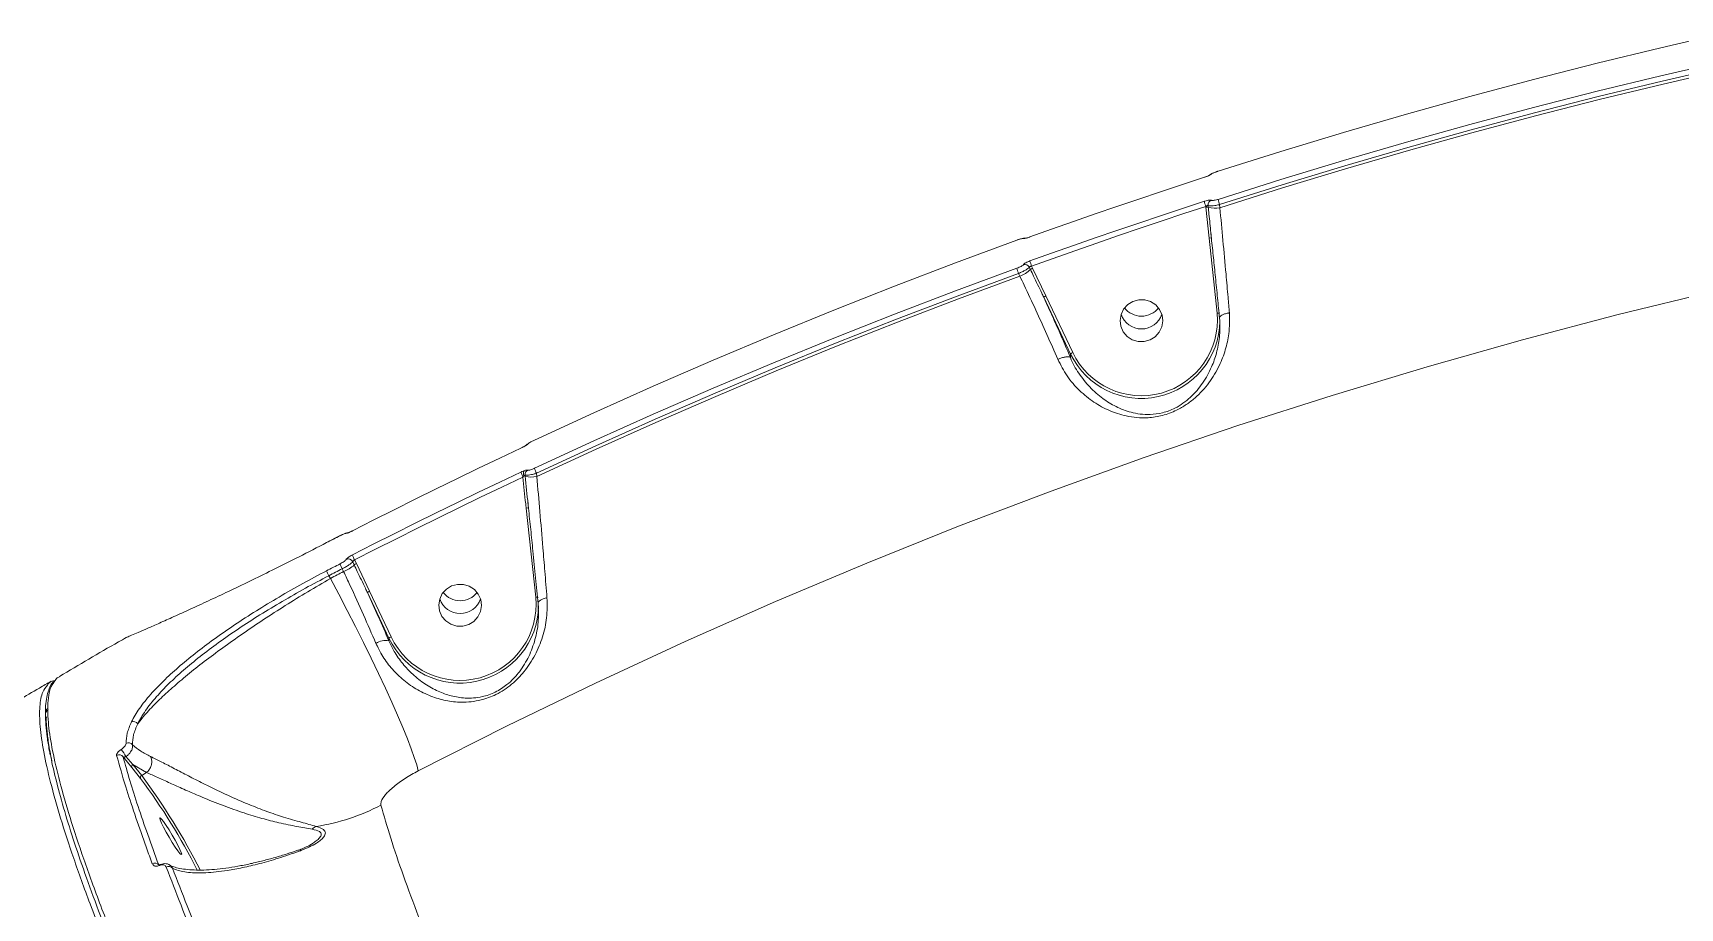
# Model space of a CAD drawing. Header units: millimetres. Extents: x -7151 to 6134, y -5040 to 5562.
# Drawn here: x -1524 to -1177.6, y 655.3 to 839.5 of the extents above; entities that cross this region are included whole.
import ezdxf

# ---------------------------------------------------------------- set-up
doc = ezdxf.new("R2010")
doc.units = ezdxf.units.MM
doc.layers.add('DIKOM_ОБЪЕКТ', color=7, linetype='Continuous')

msp = doc.modelspace()

# ---------------------------------------------------------------- linework, layer by layer
at = {"layer": 'DIKOM_ОБЪЕКТ', "color": 7, "linetype": 'Continuous', "lineweight": 15}
for p, q in [((-1277.668, 809.138), (-1277.673, 809.127)), ((-1277.566, 809.174), (-1277.668, 809.14)), ((-1277.345, 802.844), (-1277.359, 802.977)), ((-1276.683, 796.33), (-1277.345, 802.844)), ((-1276.898, 803.223), (-1276.855, 802.823)), ((-1274.475, 803.379), (-1274.404, 802.718)), ((-1276.301, 797.366), (-1276.224, 796.646)), ((-1274.974, 780.524), (-1276.683, 796.33)), ((-1314.228, 789.692), (-1314.476, 790.218)), ((-1313.996, 790.425), (-1313.781, 789.969)), ((-1313.781, 789.969), (-1310.994, 784.162)), ((-1316.463, 788.307), (-1316.742, 788.899)), ((-1305.816, 771.93), (-1311.448, 783.867)), ((-1310.994, 784.162), (-1305.362, 772.224)), ((-1305.816, 771.165), (-1305.816, 771.93)), ((-1420.769, 752.455), (-1420.713, 752.476)), ((-1420.523, 746.471), (-1420.499, 746.246)), ((-1418.122, 746.826), (-1418.048, 746.141)), ((-1418.269, 720.723), (-1420.301, 739.512)), ((-1462.252, 732.24), (-1462.258, 732.23)), ((-1459.418, 733.705), (-1462.252, 732.24)), ((-1459.418, 733.705), (-1459.423, 733.695)), ((-1456.446, 727.533), (-1456.774, 728.228)), ((-1456.374, 728.606), (-1455.999, 727.81)), ((-1455.999, 727.81), (-1453.219, 722.016)), ((-1461.792, 725.274), (-1461.452, 724.716)), ((-1458.682, 726.149), (-1458.96, 726.738)), ((-1449.143, 712.121), (-1453.672, 721.722)), ((-1453.219, 722.016), (-1448.689, 712.415)), ((-1449.143, 711.573), (-1449.143, 712.121)), ((-1520.899, 696.993), (-1520.894, 697.01)), ((-1503.221, 684.875), (-1505.062, 687.147)), ((-1504.455, 687.208), (-1502.991, 685.51)), ((-1501.375, 682.607), (-1503.221, 684.875)), ((-1500.145, 683.833), (-1502.991, 685.51)), ((-1502.991, 685.51), (-1501.145, 683.241)), ((-1500.145, 683.833), (-1501.145, 683.241)), ((-1500.142, 683.836), (-1500.145, 683.833))]:
    msp.add_line(p, q, dxfattribs=at)
at = {"layer": 'DIKOM_ОБЪЕКТ', "color": 7, "linetype": 'Continuous', "lineweight": 15, "flags": 128}
for points in [[(-1168.194, 839.51), (-1181.66, 836.398), (-1195.089, 833.135), (-1208.479, 829.72), (-1221.828, 826.155), (-1235.135, 822.44), (-1248.399, 818.575), (-1261.616, 814.561), (-1274.786, 810.399)], [(-1274.786, 804.481), (-1261.616, 808.643), (-1248.399, 812.657), (-1235.135, 816.522), (-1221.828, 820.237), (-1208.479, 823.802), (-1195.089, 827.216), (-1181.66, 830.48), (-1168.194, 833.592)], [(-1167.971, 832.466), (-1181.426, 829.357), (-1194.844, 826.096), (-1208.223, 822.684), (-1221.561, 819.122), (-1234.857, 815.41), (-1248.11, 811.548), (-1261.316, 807.538), (-1274.475, 803.379)], [(-1274.404, 802.718), (-1261.219, 806.887), (-1247.986, 810.906), (-1234.707, 814.776), (-1221.385, 818.496), (-1208.019, 822.065), (-1194.614, 825.483), (-1181.169, 828.749), (-1167.687, 831.864)], [(-1277.673, 809.127), (-1282.278, 807.62), (-1286.877, 806.095), (-1291.471, 804.552), (-1296.057, 802.991), (-1300.637, 801.411), (-1305.211, 799.814), (-1309.779, 798.198), (-1314.339, 796.565)], [(-1314.339, 791.517), (-1309.779, 793.151), (-1305.211, 794.766), (-1300.637, 796.364), (-1296.057, 797.943), (-1291.471, 799.504), (-1286.877, 801.047), (-1282.278, 802.572), (-1277.673, 804.079)], [(-1277.359, 802.977), (-1281.961, 801.471), (-1286.557, 799.948), (-1291.146, 798.406), (-1295.729, 796.846), (-1300.305, 795.268), (-1304.875, 793.672), (-1309.439, 792.057), (-1313.996, 790.425)], [(-1317.088, 795.907), (-1329.978, 791.143), (-1342.812, 786.236), (-1355.589, 781.184), (-1368.306, 775.99), (-1380.963, 770.654), (-1393.557, 765.177), (-1406.087, 759.558), (-1418.551, 753.799)], [(-1418.551, 747.881), (-1406.087, 753.64), (-1393.557, 759.258), (-1380.963, 764.736), (-1368.306, 770.072), (-1355.589, 775.266), (-1342.812, 780.318), (-1329.978, 785.225), (-1317.088, 789.989)], [(-1316.742, 788.899), (-1329.622, 784.139), (-1342.445, 779.236), (-1355.212, 774.189), (-1367.918, 768.999), (-1380.564, 763.667), (-1393.148, 758.194), (-1405.668, 752.58), (-1418.122, 746.826)], [(-1418.048, 746.141), (-1405.569, 751.909), (-1393.025, 757.536), (-1380.416, 763.022), (-1367.744, 768.366), (-1355.011, 773.567), (-1342.219, 778.625), (-1329.369, 783.539), (-1316.463, 788.307)], [(-1170.411, 785.174), (-1190.65, 780.217), (-1210.797, 774.905), (-1230.843, 769.24), (-1250.784, 763.223), (-1270.612, 756.857), (-1290.323, 750.143), (-1309.908, 743.084), (-1329.362, 735.682), (-1348.679, 727.939), (-1367.852, 719.857), (-1386.876, 711.44), (-1405.744, 702.69), (-1424.451, 693.609), (-1442.99, 684.202)], [(-1286.558, 780.136), (-1287.072, 781.291), (-1287.896, 782.257), (-1288.963, 782.955), (-1290.186, 783.328), (-1291.467, 783.347), (-1292.701, 783.01), (-1293.789, 782.344), (-1294.642, 781.404), (-1295.192, 780.264), (-1295.393, 779.019), (-1295.23, 777.767), (-1294.716, 776.612), (-1293.892, 775.647), (-1292.825, 774.949), (-1291.601, 774.575), (-1290.321, 774.556), (-1289.086, 774.893), (-1287.999, 775.559), (-1287.145, 776.5), (-1286.596, 777.639), (-1286.394, 778.885), (-1286.558, 780.136)], [(-1421.395, 752.129), (-1425.857, 750.013), (-1430.31, 747.878), (-1434.753, 745.725), (-1439.188, 743.555), (-1443.614, 741.366), (-1448.03, 739.16), (-1452.437, 736.936), (-1456.835, 734.694)], [(-1456.836, 729.646), (-1452.437, 731.888), (-1448.03, 734.112), (-1443.614, 736.318), (-1439.188, 738.507), (-1434.753, 740.677), (-1430.309, 742.83), (-1425.857, 744.965), (-1421.395, 747.082)], [(-1420.963, 746.026), (-1425.421, 743.911), (-1429.87, 741.778), (-1434.31, 739.628), (-1438.741, 737.459), (-1443.163, 735.272), (-1447.576, 733.068), (-1451.98, 730.845), (-1456.374, 728.606)], [(-1459.423, 733.695), (-1459.778, 733.512), (-1460.132, 733.329), (-1460.486, 733.146), (-1460.841, 732.963), (-1461.195, 732.78), (-1461.549, 732.597), (-1461.904, 732.413), (-1462.258, 732.23)], [(-1462.258, 726.311), (-1461.904, 726.495), (-1461.55, 726.678), (-1461.195, 726.862), (-1460.841, 727.045), (-1460.487, 727.228), (-1460.132, 727.411), (-1459.778, 727.594), (-1459.423, 727.777)], [(-1458.96, 726.738), (-1459.314, 726.556), (-1459.668, 726.373), (-1460.022, 726.19), (-1460.377, 726.007), (-1460.731, 725.824), (-1461.084, 725.641), (-1461.438, 725.458), (-1461.792, 725.274)], [(-1461.452, 724.716), (-1461.106, 724.896), (-1460.76, 725.075), (-1460.413, 725.254), (-1460.067, 725.433), (-1459.721, 725.612), (-1459.374, 725.791), (-1459.028, 725.97), (-1458.682, 726.149)], [(-1461.452, 724.716), (-1459.674, 721.36), (-1457.912, 717.971), (-1456.183, 714.581), (-1454.502, 711.219), (-1452.884, 707.917), (-1451.344, 704.705), (-1449.896, 701.612), (-1448.554, 698.667), (-1447.33, 695.895), (-1446.234, 693.323), (-1445.277, 690.974), (-1444.467, 688.87), (-1443.812, 687.029), (-1443.318, 685.468), (-1442.99, 684.202)], [(-1429.843, 720.239), (-1430.357, 721.394), (-1431.181, 722.36), (-1432.248, 723.058), (-1433.472, 723.431), (-1434.752, 723.45), (-1435.987, 723.113), (-1437.074, 722.447), (-1437.928, 721.507), (-1438.477, 720.367), (-1438.679, 719.122), (-1438.515, 717.87), (-1438.001, 716.715), (-1437.177, 715.75), (-1436.11, 715.052), (-1434.887, 714.678), (-1433.606, 714.659), (-1432.372, 714.996), (-1431.284, 715.662), (-1430.431, 716.603), (-1429.881, 717.742), (-1429.68, 718.988), (-1429.843, 720.239)], [(-1417.772, 719.417), (-1417.761, 719.591), (-1417.676, 719.768), (-1417.522, 719.942), (-1417.301, 720.108), (-1417.022, 720.262), (-1416.691, 720.398), (-1416.319, 720.514), (-1415.917, 720.604)], [(-1504.235, 712.339), (-1504.25, 712.334), (-1504.422, 712.256)], [(-1492.724, 666.65), (-1492.818, 667.024), (-1493.092, 667.675), (-1493.524, 668.551), (-1494.079, 669.581), (-1494.712, 670.681), (-1495.371, 671.763), (-1496.004, 672.737), (-1496.559, 673.527), (-1496.991, 674.067), (-1497.265, 674.313), (-1497.359, 674.247), (-1497.265, 673.873), (-1496.991, 673.222), (-1496.559, 672.345), (-1496.004, 671.316), (-1495.371, 670.216), (-1494.712, 669.134), (-1494.079, 668.16), (-1493.524, 667.37), (-1493.092, 666.83), (-1492.818, 666.583), (-1492.724, 666.65)], [(-1497.409, 664.294), (-1497.407, 664.335), (-1497.401, 664.37), (-1497.391, 664.4), (-1497.378, 664.423), (-1497.362, 664.44), (-1497.343, 664.45), (-1497.321, 664.454), (-1497.296, 664.451)]]:
    msp.add_lwpolyline(points, dxfattribs=at)
at = {"layer": 'DIKOM_ОБЪЕКТ', "color": 7, "linetype": 'Continuous', "lineweight": 15}
for centre, radius, start, end in [((-1275.966, 808.871), 0.932, 106.42184, 137.52521), ((-1269.727, 805.742), 8.118, 191.81756, 199.91277), ((-1275.885, 803.325), 1.018, 109.76724, 185.76392), ((-1266.794, 806.139), 8.162, 191.72503, 199.76745), ((-1277.143, 801.834), 1.03, 73.76891, 101.34567), ((-1275.416, 807.757), 5.14, 253.74538, 281.36174), ((-1315.359, 795.317), 0.987, 86.73059, 111.13383), ((-1276.484, 795.607), 0.75, 66.6166, 105.39967), ((-1309.97, 791.647), 7.308, 193.11355, 202.0863), ((-1315.406, 789.77), 1.033, 25.73299, 107.39291), ((-1307.195, 793.165), 7.332, 192.98921, 201.94274), ((-1313.272, 788.648), 1.416, 111.07514, 132.47853), ((-1319, 794.9), 7.063, 291.04758, 312.50283), ((-1310.653, 783.139), 1.079, 108.46698, 137.49389), ((-1290.928, 779.155), 16.012, 205.64752, 4.90389), ((-1290.894, 781.722), 4.518, 198.37775, 341.62225), ((-1290.894, 781.722), 4.518, 198.37661, 341.62339), ((-1290.894, 784.438), 4.538, 218.01296, 321.98704), ((-1274.775, 779.799), 0.752, 66.65533, 105.36475), ((-1290.923, 779.105), 16.531, 205.72418, 359.16659), ((-1305.02, 771.2), 1.08, 108.4913, 137.46957), ((-1419.591, 752.109), 0.94, 113.99303, 137.3639), ((-1415.851, 748.735), 5.785, 196.61022, 207.92033), ((-1419.773, 746.787), 1.103, 148.38449, 207.30807), ((-1420.694, 745.774), 0.511, 67.54493, 96.66123), ((-1419.513, 746.579), 1.016, 116.95889, 186.09164), ((-1419.06, 751.182), 5.141, 253.75083, 281.35907), ((-1412.941, 749.551), 5.854, 196.57302, 207.74013), ((-1420.102, 738.79), 0.749, 66.5903, 105.42597), ((-1457.659, 733.324), 0.992, 93.77175, 118.36329), ((-1454.303, 729.438), 5.383, 197.97879, 210.10476), ((-1461.218, 732.741), 7.063, 291.04758, 312.50283), ((-1457.702, 727.774), 1.033, 26.09832, 114.50284), ((-1451.72, 731.29), 5.373, 197.81335, 209.97517), ((-1455.49, 726.489), 1.416, 111.07514, 132.47853), ((-1457.171, 727.972), 5.351, 198.07709, 210.27486), ((-1452.877, 720.992), 1.079, 108.48275, 137.48871), ((-1434.212, 719.253), 16.011, 205.28032, 5.27081), ((-1434.179, 724.541), 4.537, 218.01126, 321.98874), ((-1418.07, 720.001), 0.749, 66.5903, 105.42597), ((-1434.208, 719.208), 16.531, 205.38476, 359.16929), ((-1434.179, 721.825), 4.518, 198.37816, 341.62184), ((-1434.179, 721.825), 4.518, 198.37702, 341.62298), ((-1449.835, 707.928), 3.71, 79.24605, 123.46207), ((-1448.347, 711.391), 1.08, 108.4913, 137.46957), ((-1520.406, 696.496), 0.979, 120.25707, 180.25317), ((-1520.385, 696.149), 1, 120.56712, 180.40092), ((-1520.406, 696.147), 0.979, 120.25027, 180.41194), ((-1520.385, 696.496), 1, 179.58966, 190.35306), ((-1519.792, 697.599), 1.137, 193.11629, 208.4847), ((-1502.877, 693.507), 1.08, 33.90824, 112.67228), ((-1503.923, 689.078), 1.033, 35.95925, 118.91815), ((-1505.899, 686.586), 1.008, 33.81637, 120.92651), ((-1510.382, 684.306), 6.599, 26.08618, 41.78987), ((-1502.762, 685.068), 0.498, 117.40675, 202.78608), ((-1500.916, 682.8), 0.498, 117.40386, 202.82702), ((-1608.232, 603.192), 133.135, 26.85375, 36.61926), ((-1614.818, 599.189), 141.372, 26.95024, 36.48005), ((-1470.616, 714.203), 42.139, 278.4473, 298.002), ((-1463.6, 670.43), 2.248, 111.54979, 138.48448), ((-1498.378, 663.818), 1, 36.55482, 122.33663), ((-1495.437, 663.082), 1.005, 39.34405, 122.15866)]:
    msp.add_arc(centre, radius, start, end, dxfattribs=at)
for points, knots in [([(-1276.23, 809.766), (-1276.233, 809.762), (-1276.266, 809.726), (-1276.399, 809.637), (-1276.731, 809.476), (-1277.174, 809.296), (-1277.507, 809.183), (-1277.673, 809.127)], [0, 0, 0, 0, 0.0278624, 0.2650448, 0.5077021, 0.7539464, 1, 1, 1, 1]), ([(-1276.562, 809.584), (-1276.562, 809.584), (-1276.563, 809.584), (-1276.617, 809.552), (-1276.748, 809.487), (-1276.991, 809.382), (-1277.282, 809.267), (-1277.491, 809.199), (-1277.566, 809.174)], [0, 0, 0, 0, 0.0610356, 0.1805524, 0.3450783, 0.5670378, 0.8426945, 1, 1, 1, 1]), ([(-1274.782, 810.407), (-1274.816, 810.396), (-1275.065, 810.318), (-1275.538, 810.148), (-1276.096, 809.892), (-1276.386, 809.763), (-1276.546, 809.6), (-1276.562, 809.584)], [0, 0, 0, 0, 0.046527, 0.3405205, 0.6469286, 0.9643589, 1, 1, 1, 1]), ([(-1274.786, 810.399), (-1274.952, 810.343), (-1275.284, 810.231), (-1275.727, 810.053), (-1276.059, 809.894), (-1276.192, 809.805), (-1276.226, 809.77), (-1276.23, 809.766)], [0, 0, 0, 0, 0.2458085, 0.4918586, 0.7343191, 0.9716275, 1, 1, 1, 1]), ([(-1277.673, 804.079), (-1277.635, 804.091), (-1277.436, 804.155), (-1277.08, 804.251), (-1276.67, 804.326), (-1276.358, 804.344), (-1276.272, 804.303), (-1276.23, 804.283)], [0, 0, 0, 0, 0.0557724, 0.2968474, 0.5327537, 0.7662812, 1, 1, 1, 1]), ([(-1276.23, 804.283), (-1276.187, 804.262), (-1276.101, 804.221), (-1275.788, 804.238), (-1275.378, 804.311), (-1275.022, 804.406), (-1274.823, 804.469), (-1274.786, 804.481)], [0, 0, 0, 0, 0.2340648, 0.4680063, 0.7039558, 0.9448577, 1, 1, 1, 1]), ([(-1276.898, 803.223), (-1276.912, 803.227), (-1276.941, 803.237), (-1277.043, 803.194), (-1277.174, 803.116), (-1277.285, 803.036), (-1277.348, 802.986), (-1277.359, 802.977)], [0, 0, 0, 0, 0.2179196, 0.4435061, 0.6836952, 0.9396627, 1, 1, 1, 1]), ([(-1274.475, 803.379), (-1274.537, 803.365), (-1274.872, 803.288), (-1275.471, 803.178), (-1276.16, 803.108), (-1276.683, 803.115), (-1276.826, 803.187), (-1276.898, 803.223)], [0, 0, 0, 0, 0.054768, 0.2944154, 0.5301198, 0.7647001, 1, 1, 1, 1]), ([(-1276.855, 802.823), (-1276.82, 802.496), (-1276.645, 800.864), (-1276.435, 798.687), (-1276.242, 796.835), (-1276.186, 796.295)], [0, 0, 0, 0, 0.1504189, 0.7521286, 1, 1, 1, 1]), ([(-1274.404, 802.718), (-1274.188, 800.429), (-1273.751, 795.786), (-1273.174, 789.423), (-1272.725, 784.338), (-1272.496, 781.676), (-1272.403, 780.59)], [0, 0, 0, 0, 0.3072581, 0.6233174, 0.8463539, 1, 1, 1, 1]), ([(-1315.305, 796.31), (-1315.349, 796.314), (-1315.486, 796.329), (-1315.762, 796.3), (-1316.171, 796.213), (-1316.684, 796.061), (-1316.997, 795.944), (-1317.098, 795.907)], [0, 0, 0, 0, 0.0731499, 0.2252464, 0.5504066, 0.8545307, 1, 1, 1, 1]), ([(-1315.715, 796.238), (-1315.754, 796.246), (-1315.832, 796.261), (-1316.134, 796.205), (-1316.535, 796.096), (-1316.875, 795.983), (-1317.06, 795.917), (-1317.088, 795.907)], [0, 0, 0, 0, 0.2394304, 0.4787023, 0.7179796, 0.9577557, 1, 1, 1, 1]), ([(-1314.339, 796.565), (-1314.367, 796.555), (-1314.553, 796.488), (-1314.894, 796.377), (-1315.295, 796.27), (-1315.597, 796.215), (-1315.676, 796.23), (-1315.715, 796.238)], [0, 0, 0, 0, 0.0425799, 0.2824115, 0.5216076, 0.7607667, 1, 1, 1, 1]), ([(-1314.386, 796.56), (-1314.47, 796.529), (-1314.687, 796.452), (-1314.984, 796.365), (-1315.201, 796.311), (-1315.305, 796.294), (-1315.308, 796.294), (-1315.309, 796.294)], [0, 0, 0, 0, 0.1932596, 0.4982058, 0.7488618, 0.9166221, 1, 1, 1, 1]), ([(-1274.477, 779.481), (-1274.614, 780.884), (-1274.892, 783.704), (-1275.323, 787.97), (-1275.755, 792.183), (-1276.042, 794.921), (-1276.186, 796.295)], [0, 0, 0, 0, 0.2595484, 0.5218427, 0.7598791, 1, 1, 1, 1]), ([(-1317.088, 789.989), (-1316.929, 790.05), (-1316.612, 790.172), (-1316.193, 790.38), (-1315.879, 790.576), (-1315.75, 790.696), (-1315.719, 790.748), (-1315.715, 790.755)], [0, 0, 0, 0, 0.2406085, 0.4814216, 0.7216804, 0.9612237, 1, 1, 1, 1]), ([(-1314.476, 790.218), (-1314.483, 790.207), (-1314.536, 790.123), (-1314.75, 789.924), (-1315.27, 789.59), (-1315.961, 789.228), (-1316.482, 789.008), (-1316.742, 788.899)], [0, 0, 0, 0, 0.0387924, 0.2783653, 0.5186696, 0.7594591, 1, 1, 1, 1]), ([(-1315.715, 790.755), (-1315.711, 790.762), (-1315.68, 790.814), (-1315.551, 790.934), (-1315.236, 791.128), (-1314.816, 791.335), (-1314.498, 791.456), (-1314.339, 791.517)], [0, 0, 0, 0, 0.0386107, 0.2781397, 0.5183838, 0.7592343, 1, 1, 1, 1]), ([(-1313.996, 790.425), (-1314.053, 790.413), (-1314.165, 790.389), (-1314.313, 790.337), (-1314.423, 790.281), (-1314.466, 790.241), (-1314.475, 790.221), (-1314.476, 790.218)], [0, 0, 0, 0, 0.2444121, 0.4859537, 0.7248491, 0.9618869, 1, 1, 1, 1]), ([(-1308.482, 770.815), (-1309.241, 772.547), (-1310.73, 775.947), (-1313.126, 781.216), (-1315.044, 785.329), (-1316.165, 787.681), (-1316.463, 788.307)], [0, 0, 0, 0, 0.3028914, 0.5944625, 0.8920302, 1, 1, 1, 1]), ([(-1311.448, 783.867), (-1311.589, 784.166), (-1312.294, 785.66), (-1313.235, 787.595), (-1314.013, 789.239), (-1314.228, 789.692)], [0, 0, 0, 0, 0.1533162, 0.7665797, 1, 1, 1, 1]), ([(-1311.448, 783.867), (-1310.906, 782.678), (-1309.818, 780.289), (-1307.91, 776.011), (-1306.611, 773.006), (-1305.816, 771.165)], [0, 0, 0, 0, 0.2774694, 0.5573044, 1, 1, 1, 1]), ([(-1272.403, 780.59), (-1272.379, 779.116), (-1272.337, 776.432), (-1273.184, 772.754), (-1274.525, 769.269), (-1276.568, 765.839), (-1279.032, 763.121), (-1281.437, 761.259), (-1283.694, 759.934), (-1286.471, 758.896), (-1289.346, 758.46), (-1291.886, 758.504), (-1294.64, 758.929), (-1297.696, 759.932), (-1300.972, 761.729), (-1303.97, 764.163), (-1306.604, 767.157), (-1307.867, 769.617), (-1308.482, 770.815)], [0, 0, 0, 0, 0.07854959, 0.14305795, 0.20760201, 0.28721538, 0.36654866, 0.40575161, 0.44485112, 0.49744354, 0.54969197, 0.59227091, 0.63493807, 0.70729589, 0.7797304, 0.85448311, 0.92914095, 1, 1, 1, 1]), ([(-1305.816, 771.166), (-1305.816, 771.165), (-1305.458, 769.956), (-1304.022, 767.777), (-1301.808, 764.878), (-1299.147, 762.557), (-1296.265, 760.775), (-1293.61, 759.741), (-1291.179, 759.253), (-1288.98, 759.131), (-1286.447, 759.457), (-1284.022, 760.374), (-1282.1, 761.548), (-1281.078, 762.38), (-1279.598, 763.746), (-1277.881, 765.798), (-1276.162, 768.952), (-1275.033, 772.184), (-1274.4, 775.603), (-1274.322, 778.093), (-1274.477, 779.481), (-1274.477, 779.482)], [0, 0, 0, 0, 0.0000321, 0.0722855, 0.1479195, 0.2257055, 0.298265, 0.3724153, 0.4135329, 0.4555526, 0.5045058, 0.5531036, 0.5886426, 0.6257735, 0.6276722, 0.7057769, 0.7871256, 0.8527639, 0.9195292, 0.9999585, 1, 1, 1, 1]), ([(-1274.477, 779.482), (-1274.464, 779.585), (-1274.438, 779.79), (-1274.047, 780.1), (-1273.446, 780.367), (-1272.892, 780.507), (-1272.536, 780.57), (-1272.449, 780.583), (-1272.403, 780.59)], [0, 0, 0, 0, 0.2316206, 0.4632313, 0.694873, 0.9264733, 0.9610804, 1, 1, 1, 1]), ([(-1305.816, 771.166), (-1305.897, 771.227), (-1306.059, 771.351), (-1306.598, 771.366), (-1307.285, 771.249), (-1307.904, 771.053), (-1308.303, 770.894), (-1308.44, 770.834), (-1308.482, 770.815)], [0, 0, 0, 0, 0.2205121, 0.4409574, 0.6614805, 0.8819797, 0.963593, 1, 1, 1, 1]), ([(-1305.816, 771.165), (-1305.816, 771.165), (-1305.816, 771.165), (-1305.816, 771.165), (-1305.816, 771.166)], [0, 0, 0, 0, 0.6952114, 1, 1, 1, 1]), ([(-1420.713, 752.476), (-1420.775, 752.442), (-1420.989, 752.326), (-1421.226, 752.211), (-1421.395, 752.129)], [0, 0, 0, 0, 0.2878439, 1, 1, 1, 1]), ([(-1420.261, 752.766), (-1420.26, 752.766), (-1420.257, 752.769), (-1420.292, 752.742), (-1420.389, 752.676), (-1420.548, 752.577), (-1420.7, 752.495), (-1420.77, 752.457)], [0, 0, 0, 0, 0.0516332, 0.2121917, 0.4388833, 0.7451231, 1, 1, 1, 1]), ([(-1419.974, 752.967), (-1420.015, 752.927), (-1420.098, 752.847), (-1420.372, 752.667), (-1420.605, 752.536), (-1420.713, 752.476)], [0, 0, 0, 0, 0.3509389, 0.7012962, 1, 1, 1, 1]), ([(-1419.923, 753.044), (-1420.021, 752.981), (-1420.163, 752.89), (-1420.291, 752.729), (-1420.331, 752.679)], [0, 0, 0, 0, 0.6902747, 1, 1, 1, 1]), ([(-1419.803, 753.113), (-1419.805, 753.112), (-1419.908, 753.044), (-1419.941, 753.006), (-1419.974, 752.967)], [0, 0, 0, 0, 0.0178185, 1, 1, 1, 1]), ([(-1418.551, 753.799), (-1418.719, 753.719), (-1419.053, 753.557), (-1419.507, 753.309), (-1419.706, 753.177), (-1419.803, 753.113)], [0, 0, 0, 0, 0.33912198, 0.67870292, 1, 1, 1, 1]), ([(-1421.395, 747.082), (-1421.327, 747.113), (-1421.092, 747.222), (-1420.87, 747.306), (-1420.712, 747.365)], [0, 0, 0, 0, 0.2881409, 1, 1, 1, 1]), ([(-1420.753, 746.281), (-1420.802, 746.224), (-1420.872, 746.144), (-1420.943, 746.053), (-1420.963, 746.026)], [0, 0, 0, 0, 0.7051324, 1, 1, 1, 1]), ([(-1420.301, 739.512), (-1420.332, 739.804), (-1420.561, 741.975), (-1420.776, 744.146), (-1420.963, 746.026)], [0, 0, 0, 0, 0.1343607, 1, 1, 1, 1]), ([(-1420.523, 746.471), (-1420.533, 746.472), (-1420.546, 746.472), (-1420.59, 746.444), (-1420.653, 746.39), (-1420.721, 746.317), (-1420.753, 746.281)], [0, 0, 0, 0, 0.2616295, 0.3209919, 0.6715464, 1, 1, 1, 1]), ([(-1420.712, 747.365), (-1420.605, 747.401), (-1420.372, 747.477), (-1420.097, 747.527), (-1420.015, 747.499), (-1419.974, 747.484)], [0, 0, 0, 0, 0.29876014, 0.64910595, 1, 1, 1, 1]), ([(-1418.122, 746.826), (-1418.206, 746.8), (-1418.558, 746.689), (-1419.162, 746.532), (-1419.82, 746.413), (-1420.317, 746.382), (-1420.454, 746.441), (-1420.523, 746.471)], [0, 0, 0, 0, 0.07489077, 0.31515683, 0.5450897, 0.77145519, 1, 1, 1, 1]), ([(-1420.499, 746.246), (-1420.301, 744.283), (-1420.073, 742.029), (-1419.835, 739.77), (-1419.804, 739.478)], [0, 0, 0, 0, 0.8707673, 1, 1, 1, 1]), ([(-1419.974, 747.484), (-1419.932, 747.47), (-1419.85, 747.441), (-1419.554, 747.496), (-1419.164, 747.619), (-1418.809, 747.762), (-1418.601, 747.858), (-1418.551, 747.881)], [0, 0, 0, 0, 0.2250163, 0.449642, 0.6803529, 0.9238456, 1, 1, 1, 1]), ([(-1418.048, 746.141), (-1417.833, 743.683), (-1417.397, 738.696), (-1416.833, 731.975), (-1416.334, 725.882), (-1416.064, 722.457), (-1415.917, 720.604)], [0, 0, 0, 0, 0.2848618, 0.5777506, 0.7715659, 1, 1, 1, 1]), ([(-1419.961, 740.939), (-1419.956, 740.891), (-1419.916, 740.522), (-1419.877, 740.151), (-1419.844, 739.829)], [0, 0, 0, 0, 0.1318642, 1, 1, 1, 1]), ([(-1417.772, 719.417), (-1417.946, 721.203), (-1418.297, 724.804), (-1418.827, 730.058), (-1419.331, 734.974), (-1419.646, 737.972), (-1419.804, 739.478)], [0, 0, 0, 0, 0.279447, 0.5634168, 0.7807108, 1, 1, 1, 1]), ([(-1456.835, 734.694), (-1456.858, 734.682), (-1457.031, 734.594), (-1457.351, 734.441), (-1457.732, 734.283), (-1458.019, 734.189), (-1458.093, 734.194), (-1458.13, 734.197)], [0, 0, 0, 0, 0.0372364, 0.2778588, 0.5185642, 0.7591957, 1, 1, 1, 1]), ([(-1456.909, 734.668), (-1456.979, 734.632), (-1457.189, 734.525), (-1457.468, 734.403), (-1457.673, 734.325), (-1457.754, 734.301), (-1457.761, 734.301), (-1457.724, 734.306), (-1457.707, 734.308)], [0, 0, 0, 0, 0.1519282, 0.4562989, 0.6729538, 0.8138099, 0.9146051, 1, 1, 1, 1]), ([(-1462.258, 732.23), (-1464.196, 731.231), (-1468.072, 729.234), (-1473.49, 726.525), (-1478.456, 724.092), (-1482.941, 721.94), (-1487.143, 719.962), (-1490.993, 718.185), (-1494.446, 716.62), (-1497.459, 715.276), (-1499.956, 714.179), (-1501.976, 713.303), (-1502.855, 712.926), (-1503.294, 712.738)], [0, 0, 0, 0, 0.1021841, 0.2043689, 0.2924901, 0.3808922, 0.4690149, 0.5574054, 0.6460786, 0.734469, 0.8228819, 0.9115818, 1, 1, 1, 1]), ([(-1457.752, 734.321), (-1457.762, 734.321), (-1457.851, 734.324), (-1458.03, 734.285), (-1458.345, 734.199), (-1458.809, 734.004), (-1459.264, 733.789), (-1459.49, 733.666), (-1459.529, 733.645)], [0, 0, 0, 0, 0.0155462, 0.1335203, 0.3367722, 0.6623751, 0.9412893, 1, 1, 1, 1]), ([(-1458.13, 734.197), (-1458.167, 734.2), (-1458.241, 734.205), (-1458.528, 734.11), (-1458.908, 733.949), (-1459.228, 733.796), (-1459.4, 733.707), (-1459.423, 733.695)], [0, 0, 0, 0, 0.2407634, 0.481301, 0.7221127, 0.9628407, 1, 1, 1, 1]), ([(-1459.423, 727.777), (-1459.274, 727.858), (-1458.974, 728.019), (-1458.579, 728.279), (-1458.284, 728.515), (-1458.163, 728.651), (-1458.134, 728.707), (-1458.131, 728.714)], [0, 0, 0, 0, 0.2404434, 0.4810333, 0.7218661, 0.9628884, 1, 1, 1, 1]), ([(-1456.774, 728.228), (-1456.781, 728.217), (-1456.831, 728.129), (-1457.037, 727.914), (-1457.539, 727.54), (-1458.205, 727.126), (-1458.708, 726.868), (-1458.96, 726.738)], [0, 0, 0, 0, 0.037089, 0.2779594, 0.5187629, 0.759303, 1, 1, 1, 1]), ([(-1458.131, 728.714), (-1458.127, 728.722), (-1458.098, 728.778), (-1457.977, 728.913), (-1457.681, 729.147), (-1457.285, 729.405), (-1456.985, 729.566), (-1456.836, 729.646)], [0, 0, 0, 0, 0.0372522, 0.2782473, 0.5190149, 0.7594929, 1, 1, 1, 1]), ([(-1456.374, 728.606), (-1456.422, 728.574), (-1456.517, 728.511), (-1456.641, 728.407), (-1456.731, 728.312), (-1456.767, 728.255), (-1456.773, 728.232), (-1456.774, 728.228)], [0, 0, 0, 0, 0.2401317, 0.4809805, 0.7222043, 0.9627915, 1, 1, 1, 1]), ([(-1453.672, 721.722), (-1453.814, 722.02), (-1454.519, 723.514), (-1455.458, 725.445), (-1456.234, 727.084), (-1456.446, 727.533)], [0, 0, 0, 0, 0.15366725, 0.7682968, 1, 1, 1, 1]), ([(-1503.294, 694.504), (-1502.784, 695.427), (-1501.766, 697.272), (-1499.431, 700.18), (-1496.655, 703.092), (-1493.516, 705.972), (-1489.945, 708.922), (-1485.968, 711.914), (-1481.656, 714.916), (-1477.07, 717.893), (-1472.263, 720.807), (-1467.308, 723.642), (-1463.939, 725.423), (-1462.258, 726.311)], [0, 0, 0, 0, 0.100971, 0.2019387, 0.2903401, 0.3790233, 0.4674243, 0.5561138, 0.6450899, 0.7337815, 0.8224244, 0.9113542, 1, 1, 1, 1]), ([(-1461.792, 725.274), (-1463.44, 724.405), (-1466.742, 722.665), (-1471.598, 719.892), (-1476.308, 717.04), (-1480.802, 714.127), (-1485.027, 711.188), (-1488.921, 708.257), (-1492.419, 705.366), (-1495.491, 702.542), (-1498.208, 699.686), (-1500.49, 696.83), (-1501.484, 695.017), (-1501.981, 694.11)], [0, 0, 0, 0, 0.088694, 0.1776695, 0.2663584, 0.3550672, 0.4440573, 0.532763, 0.6211395, 0.7098006, 0.7981781, 0.899087, 1, 1, 1, 1]), ([(-1501.981, 694.11), (-1501.372, 694.888), (-1500.156, 696.445), (-1497.613, 699.042), (-1494.719, 701.704), (-1491.562, 704.38), (-1488.028, 707.183), (-1484.144, 710.086), (-1479.97, 713.047), (-1475.561, 716.03), (-1470.963, 718.994), (-1466.243, 721.915), (-1463.047, 723.784), (-1461.452, 724.716)], [0, 0, 0, 0, 0.1033748, 0.2067503, 0.2946083, 0.3827371, 0.470592, 0.5587494, 0.6471816, 0.7353365, 0.8234686, 0.9118707, 1, 1, 1, 1]), ([(-1451.881, 711.024), (-1452.749, 713.018), (-1454.511, 717.064), (-1456.833, 722.181), (-1458.235, 725.19), (-1458.682, 726.149)], [0, 0, 0, 0, 0.3984778, 0.8085138, 1, 1, 1, 1]), ([(-1453.672, 721.722), (-1452.902, 720.029), (-1451.349, 716.616), (-1449.882, 713.264), (-1449.143, 711.573)], [0, 0, 0, 0, 0.4956405, 1, 1, 1, 1]), ([(-1415.917, 720.604), (-1415.891, 719.204), (-1415.838, 716.403), (-1416.755, 712.372), (-1418.3, 708.56), (-1420.481, 705.206), (-1422.812, 702.786), (-1424.899, 701.237), (-1427.044, 700.001), (-1429.443, 699.136), (-1431.87, 698.714), (-1434.375, 698.6), (-1437.229, 698.925), (-1440.416, 699.876), (-1443.498, 701.382), (-1446.304, 703.394), (-1448.727, 705.825), (-1450.598, 708.351), (-1451.494, 710.217), (-1451.881, 711.024)], [0, 0, 0, 0, 0.07590921, 0.15190618, 0.22863378, 0.30518682, 0.3688614, 0.40162, 0.43432983, 0.49045758, 0.52823406, 0.56608602, 0.63087821, 0.69577251, 0.76452102, 0.83322901, 0.89368001, 0.95406106, 1, 1, 1, 1]), ([(-1449.143, 711.573), (-1448.785, 710.819), (-1447.957, 709.075), (-1446.264, 706.689), (-1444.099, 704.378), (-1441.594, 702.416), (-1438.888, 700.917), (-1436.072, 699.913), (-1433.586, 699.493), (-1431.368, 699.5), (-1429.264, 699.796), (-1426.758, 700.657), (-1424.917, 701.86), (-1423.193, 703.307), (-1421.445, 705.237), (-1419.624, 708.293), (-1418.347, 711.78), (-1417.622, 715.5), (-1417.722, 718.101), (-1417.772, 719.417)], [0, 0, 0, 0, 0.0465762, 0.1076529, 0.1703372, 0.2401483, 0.3113887, 0.375997, 0.4419154, 0.477992, 0.5149269, 0.5671142, 0.6186597, 0.6279736, 0.6895022, 0.7654813, 0.8439882, 0.9210173, 1, 1, 1, 1]), ([(-1504.383, 712.264), (-1504.931, 711.955), (-1509.662, 709.292), (-1514.33, 706.519), (-1518.456, 704.068)], [0, 0, 0, 0, 0.1158974, 1, 1, 1, 1]), ([(-1503.294, 712.738), (-1503.644, 712.589), (-1504.321, 712.3), (-1504.376, 712.276), (-1504.402, 712.265)], [0, 0, 0, 0, 0.5175776, 1, 1, 1, 1]), ([(-1520.97, 702.211), (-1520.863, 702.396), (-1520.492, 703.035), (-1519.813, 703.156), (-1519.33, 703.241)], [0, 0, 0, 0, 0.2887108, 1, 1, 1, 1]), ([(-1519.365, 703.187), (-1519.651, 702.819), (-1520.329, 701.945), (-1520.795, 699.916), (-1520.869, 698.086), (-1520.899, 697.341)], [0, 0, 0, 0, 0.3011699, 0.7154301, 1, 1, 1, 1]), ([(-1518.407, 703.984), (-1518.648, 703.903), (-1519.046, 703.769), (-1519.275, 703.351), (-1519.365, 703.187)], [0, 0, 0, 0, 0.606683, 1, 1, 1, 1]), ([(-1520.18, 703.081), (-1521.003, 702.598), (-1524.752, 700.392), (-1528.548, 698.202), (-1531.545, 696.583), (-1531.578, 696.565)], [0, 0, 0, 0, 0.2174939, 0.9915558, 1, 1, 1, 1]), ([(-1509.707, 650.181), (-1510.487, 652.211), (-1512.607, 657.722), (-1515.533, 665.906), (-1518.306, 674.444), (-1520.409, 681.938), (-1521.843, 688.369), (-1522.606, 693.714), (-1522.66, 697.898), (-1522.15, 700.793), (-1521.321, 701.788), (-1520.97, 702.211)], [0, 0, 0, 0, 0.0699644, 0.1899154, 0.3102439, 0.4307646, 0.5512854, 0.6716141, 0.7915646, 0.9115161, 1, 1, 1, 1]), ([(-1519.682, 703.042), (-1519.72, 703.003), (-1520.042, 702.678), (-1520.467, 701.832), (-1520.966, 700.497), (-1521.261, 698.83), (-1521.398, 697.489), (-1521.378, 696.619), (-1521.375, 696.491)], [0, 0, 0, 0, 0.0286798, 0.2427238, 0.4698099, 0.7102454, 0.9572821, 1, 1, 1, 1]), ([(-1520.899, 696.993), (-1520.871, 696.151), (-1520.794, 693.882), (-1520.117, 689.29), (-1518.711, 682.969), (-1516.618, 675.518), (-1513.831, 666.936), (-1510.338, 657.22), (-1506.218, 646.585), (-1501.498, 635.09), (-1496.221, 622.81), (-1490.301, 609.545), (-1483.73, 595.299), (-1476.515, 580.098), (-1468.817, 564.278), (-1460.672, 547.907), (-1452.128, 531.066), (-1443.044, 513.478), (-1433.431, 495.175), (-1423.309, 476.203), (-1413.023, 457.208), (-1402.63, 438.275), (-1392.188, 419.487), (-1381.4, 400.31), (-1370.289, 380.791), (-1358.882, 360.986), (-1347.274, 341.058), (-1335.494, 321.067), (-1323.581, 301.074), (-1311.494, 281.017), (-1299.268, 260.963), (-1286.943, 240.983), (-1274.79, 221.517), (-1262.849, 202.621), (-1251.149, 184.335), (-1239.502, 166.362), (-1227.948, 148.774), (-1216.54, 131.662), (-1206.163, 116.322), (-1199.723, 106.974), (-1196.875, 102.841)], [0, 0, 0, 0, 0.0156514, 0.0421675, 0.0687038, 0.0952197, 0.122506, 0.1498142, 0.1771007, 0.2036167, 0.2301529, 0.2566688, 0.2839548, 0.3112633, 0.3385497, 0.3650655, 0.3916018, 0.4181179, 0.445404, 0.4727124, 0.4999988, 0.52556, 0.5511394, 0.5767007, 0.6029495, 0.6292179, 0.6554665, 0.6819826, 0.7085191, 0.7350351, 0.7623212, 0.7896298, 0.8169161, 0.8434321, 0.8699685, 0.8964846, 0.9237708, 0.9510791, 0.9783654, 1, 1, 1, 1]), ([(-1521.385, 696.141), (-1521.364, 695.414), (-1521.322, 693.941), (-1521.031, 691.387), (-1520.72, 689.271), (-1520.445, 687.921), (-1520.379, 687.598)], [0, 0, 0, 0, 0.2973016, 0.6027444, 0.9046859, 1, 1, 1, 1]), ([(-1521.187, 695.552), (-1521.207, 695.095), (-1521.241, 694.345), (-1521.111, 693.33), (-1521.06, 692.933)], [0, 0, 0, 0, 0.6088395, 1, 1, 1, 1]), ([(-1521.06, 692.933), (-1520.979, 692.012), (-1520.807, 690.055), (-1520.298, 687.554), (-1520.028, 686.232)], [0, 0, 0, 0, 0.4710054, 1, 1, 1, 1]), ([(-1504.422, 689.982), (-1504.396, 690.672), (-1504.345, 692.061), (-1503.646, 693.686), (-1503.294, 694.504)], [0, 0, 0, 0, 0.49649485, 1, 1, 1, 1]), ([(-1501.981, 694.11), (-1502.321, 693.32), (-1503.008, 691.73), (-1503.06, 690.369), (-1503.087, 689.685)], [0, 0, 0, 0, 0.4964853, 1, 1, 1, 1]), ([(-1505.461, 688.704), (-1505.335, 688.794), (-1505.082, 688.973), (-1504.752, 689.296), (-1504.474, 689.664), (-1504.44, 689.869), (-1504.422, 689.982)], [0, 0, 0, 0, 0.1848971, 0.3685629, 0.6500659, 1, 1, 1, 1]), ([(-1503.087, 689.685), (-1503.064, 689.444), (-1503.023, 689.002), (-1503.386, 688.277), (-1503.868, 687.674), (-1504.255, 687.366), (-1504.455, 687.208)], [0, 0, 0, 0, 0.33119652, 0.60779682, 0.79829518, 1, 1, 1, 1]), ([(-1503.087, 689.685), (-1502.528, 689.221), (-1501.406, 688.289), (-1499.987, 687.571), (-1499.275, 687.211)], [0, 0, 0, 0, 0.4978589, 1, 1, 1, 1]), ([(-1197.988, 102.905), (-1200.829, 107.028), (-1207.194, 116.267), (-1217.432, 131.402), (-1228.651, 148.228), (-1240.133, 165.7), (-1251.818, 183.721), (-1263.654, 202.211), (-1275.603, 221.115), (-1287.65, 240.411), (-1299.771, 260.059), (-1311.928, 279.994), (-1324.065, 300.123), (-1336.125, 320.353), (-1347.923, 340.373), (-1359.441, 360.146), (-1370.672, 379.644), (-1381.729, 399.062), (-1392.564, 418.314), (-1403.131, 437.317), (-1413.527, 456.252), (-1423.717, 475.072), (-1433.675, 493.732), (-1443.245, 511.946), (-1452.385, 529.628), (-1461.05, 546.696), (-1469.21, 563.092), (-1476.839, 578.771), (-1483.938, 593.726), (-1490.487, 607.913), (-1496.458, 621.27), (-1501.822, 633.731), (-1506.255, 644.522), (-1509.876, 653.807), (-1512.817, 661.784), (-1515.326, 669.096), (-1517.441, 675.833), (-1519.066, 681.834), (-1519.997, 685.657), (-1520.25, 687.239), (-1520.257, 687.28)], [0, 0, 0, 0, 0.0226415, 0.0507267, 0.0789005, 0.1071193, 0.1353382, 0.1635118, 0.191597, 0.2196822, 0.247856, 0.2760748, 0.3042936, 0.3324674, 0.3605526, 0.3876027, 0.4147319, 0.4419012, 0.4690705, 0.4961997, 0.5232497, 0.5513348, 0.5795086, 0.6077273, 0.6359459, 0.6641196, 0.6922047, 0.7202901, 0.7484637, 0.7766825, 0.8049012, 0.8330751, 0.8611599, 0.8839173, 0.9066976, 0.9294784, 0.9522353, 0.975791, 0.9993726, 1, 1, 1, 1]), ([(-1506.417, 687.45), (-1506.42, 687.467), (-1506.442, 687.573), (-1506.382, 687.802), (-1506.138, 688.14), (-1505.827, 688.445), (-1505.583, 688.617), (-1505.461, 688.704)], [0, 0, 0, 0, 0.0639141, 0.3886172, 0.6455998, 0.8223051, 1, 1, 1, 1]), ([(-1498.912, 664.663), (-1499.017, 664.944), (-1499.539, 666.352), (-1500.843, 669.929), (-1502.659, 675.141), (-1504.721, 681.46), (-1505.81, 685.307), (-1506.417, 687.45)], [0, 0, 0, 0, 0.0321645, 0.1608377, 0.4183938, 0.6759557, 1, 1, 1, 1]), ([(-1504.455, 687.208), (-1504.486, 687.195), (-1504.538, 687.172), (-1504.634, 687.139), (-1504.766, 687.108), (-1504.922, 687.099), (-1505.016, 687.12), (-1505.055, 687.143), (-1505.062, 687.147)], [0, 0, 0, 0, 0.0727271, 0.1227744, 0.2789546, 0.5491384, 0.9247085, 1, 1, 1, 1]), ([(-1505.062, 687.147), (-1504.604, 685.514), (-1503.688, 682.25), (-1501.941, 676.76), (-1499.943, 670.875), (-1498.364, 666.567), (-1497.575, 664.414)], [0, 0, 0, 0, 0.2493129, 0.4986284, 0.7493128, 1, 1, 1, 1]), ([(-1499.275, 687.211), (-1499.258, 687.177), (-1499.206, 687.07), (-1499.079, 686.724), (-1498.993, 686.113), (-1499.13, 685.29), (-1499.499, 684.464), (-1499.918, 684.054), (-1500.142, 683.836)], [0, 0, 0, 0, 0.0342864, 0.1060994, 0.3220712, 0.5380368, 0.7540201, 1, 1, 1, 1]), ([(-1499.275, 687.211), (-1499.056, 687.106), (-1498.163, 686.682), (-1496.313, 685.741), (-1493.596, 684.32), (-1490.602, 682.76), (-1487.075, 680.968), (-1483.016, 679.022), (-1478.775, 677.164), (-1474.833, 675.644), (-1471.141, 674.383), (-1467.492, 673.365), (-1465.447, 672.802), (-1464.426, 672.521)], [0, 0, 0, 0, 0.0275965, 0.1121806, 0.1968256, 0.2807375, 0.3647049, 0.4782482, 0.5919083, 0.6886556, 0.7854243, 0.8928622, 1, 1, 1, 1]), ([(-1465.283, 671.92), (-1466.325, 672.107), (-1468.445, 672.487), (-1472.107, 673.215), (-1475.846, 674.168), (-1479.776, 675.362), (-1484.026, 676.87), (-1488.048, 678.487), (-1491.578, 680.011), (-1494.517, 681.335), (-1497.195, 682.541), (-1499.079, 683.422), (-1499.897, 683.714), (-1500.142, 683.836), (-1500.142, 683.836)], [0, 0, 0, 0, 0.1058556, 0.2153301, 0.3127814, 0.4120261, 0.5248127, 0.6413471, 0.7237019, 0.8082099, 0.8893709, 0.9734933, 0.9999914, 1, 1, 1, 1]), ([(-1442.99, 684.202), (-1443.932, 683.68), (-1445.805, 682.644), (-1448.23, 680.874), (-1449.996, 679.189), (-1450.873, 677.842), (-1450.844, 677.246), (-1450.832, 676.997)], [0, 0, 0, 0, 0.2180139, 0.4332296, 0.6437813, 0.8514388, 1, 1, 1, 1]), ([(-1450.832, 676.997), (-1450.185, 674.739), (-1448.89, 670.222), (-1446.194, 662.274), (-1442.927, 653.415), (-1439.018, 643.547), (-1434.48, 632.704), (-1429.41, 621.12), (-1423.836, 608.853), (-1417.802, 595.974), (-1411.206, 582.273), (-1404.048, 567.765), (-1396.34, 552.481), (-1388.25, 536.753), (-1379.812, 520.646), (-1371.071, 504.231), (-1361.885, 487.245), (-1352.268, 469.725), (-1342.243, 451.718), (-1332.023, 433.612), (-1321.648, 415.471), (-1311.158, 397.357), (-1300.388, 378.988), (-1289.365, 360.417), (-1278.118, 341.706), (-1266.886, 323.249), (-1255.706, 305.105), (-1244.611, 287.323), (-1233.432, 269.629), (-1222.203, 252.092), (-1210.961, 234.773), (-1200.725, 219.234), (-1191.474, 205.364), (-1185.977, 197.248), (-1183.226, 193.186)], [0, 0, 0, 0, 0.0311784, 0.0623807, 0.0935595, 0.1256444, 0.1577548, 0.1898397, 0.2210199, 0.2522244, 0.2834044, 0.3154898, 0.3476008, 0.3796862, 0.4108888, 0.4421158, 0.4733188, 0.5054257, 0.5375586, 0.5696653, 0.6009196, 0.6321979, 0.6634522, 0.69561, 0.727794, 0.759952, 0.7912843, 0.8226405, 0.8539729, 0.8862091, 0.9184712, 0.9507074, 0.9753304, 1, 1, 1, 1]), ([(-1464.426, 672.521), (-1463.849, 672.312), (-1462.851, 671.951), (-1462.401, 671.16), (-1462.719, 670.383), (-1463.451, 669.647), (-1464.871, 668.613), (-1466.4, 667.962), (-1467.51, 667.49)], [0, 0, 0, 0, 0.1914595, 0.3312473, 0.4704886, 0.5823675, 0.6969208, 1, 1, 1, 1]), ([(-1465.184, 668.91), (-1465.196, 668.901), (-1465.397, 668.758), (-1466.052, 668.408), (-1467.064, 667.934), (-1467.885, 667.649), (-1468.273, 667.515)], [0, 0, 0, 0, 0.0195906, 0.3195545, 0.6786072, 1, 1, 1, 1]), ([(-1465.488, 668.773), (-1465.464, 668.784), (-1465.351, 668.835), (-1465.27, 668.898), (-1465.207, 668.947)], [0, 0, 0, 0, 0.2170839, 1, 1, 1, 1]), ([(-1465.207, 668.947), (-1464.95, 669.111), (-1464.364, 669.484), (-1463.646, 670.139), (-1463.258, 670.863), (-1463.71, 671.543), (-1464.702, 671.781), (-1465.283, 671.92)], [0, 0, 0, 0, 0.1350145, 0.3076475, 0.5111284, 0.7133338, 1, 1, 1, 1]), ([(-1468.307, 667.489), (-1469.065, 667.231), (-1470.73, 666.665), (-1473.173, 665.935), (-1475.738, 665.244), (-1478.355, 664.629), (-1480.966, 664.105), (-1483.498, 663.704), (-1485.883, 663.437), (-1488.107, 663.309), (-1490.136, 663.319), (-1491.965, 663.461), (-1493.497, 663.726), (-1494.634, 664.052), (-1495.11, 664.293), (-1495.307, 664.393)], [0, 0, 0, 0, 0.0514212, 0.1129209, 0.1788769, 0.2503923, 0.3294151, 0.4101185, 0.4939691, 0.5801901, 0.6683888, 0.7586288, 0.8492887, 0.9372599, 1, 1, 1, 1]), ([(-1467.51, 667.49), (-1467.679, 667.428), (-1469.394, 666.802), (-1472.476, 665.766), (-1476.428, 664.63), (-1479.976, 663.793), (-1483.844, 663.082), (-1487.794, 662.655), (-1491.45, 662.742), (-1493.565, 663.21), (-1494.473, 663.633), (-1494.66, 663.719)], [0, 0, 0, 0, 0.0115174, 0.1169978, 0.2229798, 0.3292389, 0.4351028, 0.6083255, 0.7820054, 0.9552835, 1, 1, 1, 1]), ([(-1467.51, 667.49), (-1467.54, 667.499), (-1467.753, 667.565), (-1468.042, 667.611), (-1468.245, 667.493), (-1468.296, 667.463)], [0, 0, 0, 0, 0.1083446, 0.7747327, 1, 1, 1, 1]), ([(-1497.409, 664.294), (-1497.439, 664.281), (-1497.577, 664.22), (-1497.855, 664.142), (-1498.218, 664.128), (-1498.663, 664.251), (-1498.813, 664.499), (-1498.912, 664.663)], [0, 0, 0, 0, 0.0349339, 0.1621414, 0.3363564, 0.5591258, 1, 1, 1, 1]), ([(-1495.972, 663.933), (-1496.069, 664.095), (-1496.214, 664.335), (-1496.638, 664.454), (-1496.982, 664.441), (-1497.249, 664.365), (-1497.382, 664.306), (-1497.409, 664.294)], [0, 0, 0, 0, 0.4456167, 0.6623153, 0.8364942, 0.9657964, 1, 1, 1, 1]), ([(-1497.296, 664.451), (-1497.249, 664.472), (-1497.03, 664.566), (-1496.586, 664.683), (-1495.976, 664.695), (-1495.309, 664.489), (-1494.877, 664.118), (-1494.704, 663.8), (-1494.66, 663.719)], [0, 0, 0, 0, 0.03988, 0.1864487, 0.3714851, 0.5855008, 0.8948657, 1, 1, 1, 1]), ([(-1481.451, 628.775), (-1482.859, 631.995), (-1485.675, 638.434), (-1489.461, 647.457), (-1492.949, 656.043), (-1494.964, 661.303), (-1495.972, 663.933)], [0, 0, 0, 0, 0.2490986, 0.4981949, 0.749093, 1, 1, 1, 1]), ([(-1494.66, 663.719), (-1493.662, 661.115), (-1491.666, 655.905), (-1488.199, 647.366), (-1484.416, 638.348), (-1481.587, 631.878), (-1480.172, 628.642)], [0, 0, 0, 0, 0.2490986, 0.4981921, 0.7490973, 1, 1, 1, 1])]:
    msp.add_open_spline(points, degree=3, knots=knots, dxfattribs=at)

doc.saveas('drawing.dxf')
